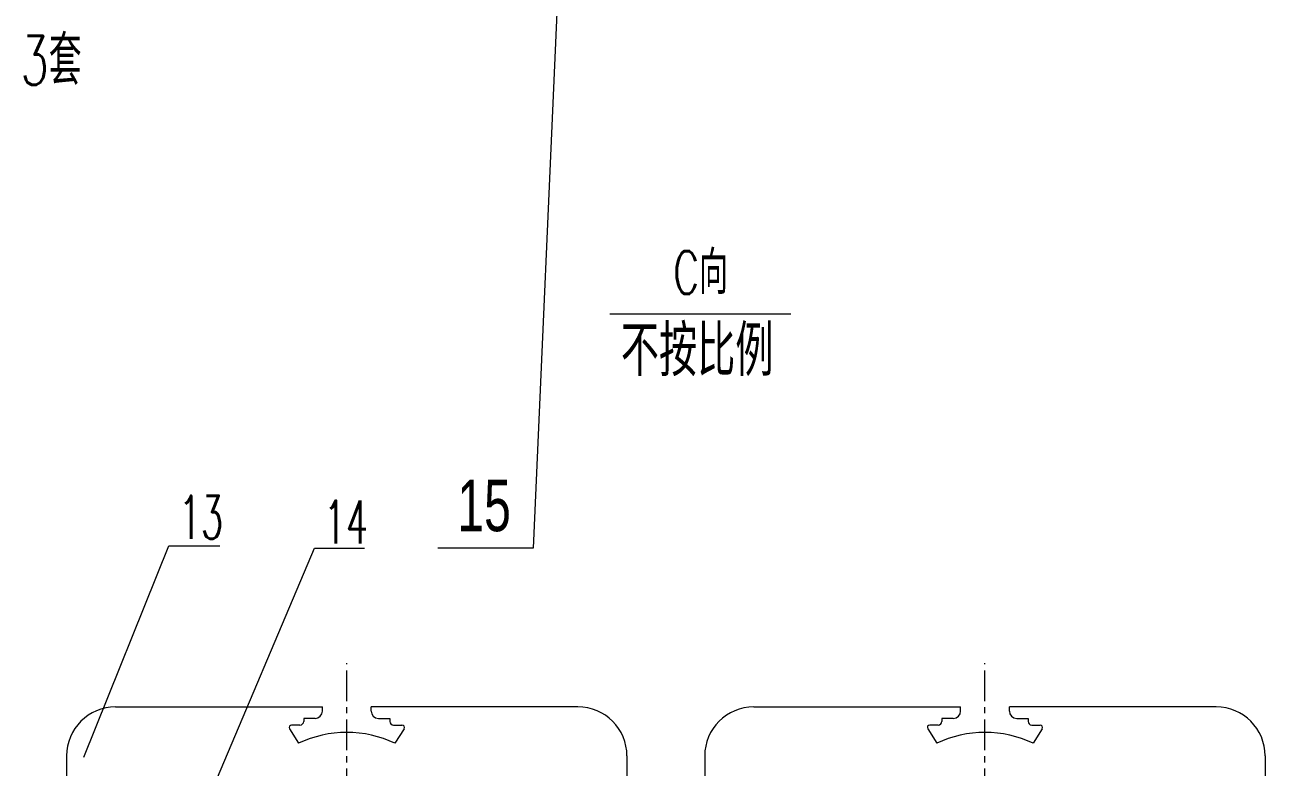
# Model space of a CAD drawing. Header units: millimetres. Extents: x 3341 to 3935, y 1079 to 1499.
# Drawn here: x 3560.9 to 3662.1, y 1190.1 to 1250.7 of the extents above; entities that cross this region are included whole.
import ezdxf

# ---------------------------------------------------------------- set-up
doc = ezdxf.new("R2010")
doc.units = ezdxf.units.MM
doc.linetypes.add('CENTERX2', pattern=[4, 2.5, -0.5, 0.5, -0.5])
for name, color, linetype, lineweight, true_color in [('1', 1, 'Continuous', 18, 0xff0000), ('2', 2, 'Continuous', 18, 0xffff00), ('3', 3, 'CENTERX2', 18, 0x00ff00)]:
    doc.layers.add(name, color=color, linetype=linetype, lineweight=lineweight, true_color=true_color)
doc.styles.add('HZ', font='txt.shx', dxfattribs={"width": 0.67, "bigfont": 'hztxt.shx'})
doc.styles.get("Standard").update_dxf_attribs({"font": 'arial.ttf'})
doc.styles.add('STYLE1', font='txt.shx', dxfattribs={"width": 0.67, "bigfont": 'hztxt.shx'})
doc.styles.add('ZH', font='txt.shx', dxfattribs={"width": 0.75, "bigfont": 'hztxt.shx'})

msp = doc.modelspace()

# ---------------------------------------------------------------- linework, layer by layer
at = {"layer": '1'}
for p, q in [((3568.34536, 1195.03869), (3585.20723, 1195.03869)), ((3585.20723, 1194.6955), (3585.20723, 1195.03869)), ((3606.04271, 1195.03869), (3589.18083, 1195.03869)), ((3589.18083, 1194.6955), (3589.18083, 1195.03869)), ((3620.38325, 1195.03869), (3637.24513, 1195.03869)), ((3637.24513, 1194.6955), (3637.24513, 1195.03869)), ((3658.0806, 1195.03869), (3641.21872, 1195.03869)), ((3641.21872, 1194.6955), (3641.21872, 1195.03869)), ((3583.38112, 1193.55735), (3582.69556, 1193.55735)), ((3584.60723, 1194.0955), (3583.68112, 1194.0955)), ((3583.68112, 1194.0955), (3583.68112, 1193.85735)), ((3589.78083, 1194.0955), (3590.70695, 1194.0955)), ((3590.70695, 1194.0955), (3590.70695, 1193.85735)), ((3591.00695, 1193.55735), (3591.69251, 1193.55735)), ((3635.41901, 1193.55735), (3634.73345, 1193.55735)), ((3636.64513, 1194.0955), (3635.71901, 1194.0955)), ((3635.71901, 1194.0955), (3635.71901, 1193.85735)), ((3641.81872, 1194.0955), (3642.74484, 1194.0955)), ((3642.74484, 1194.0955), (3642.74484, 1193.85735)), ((3643.04484, 1193.55735), (3643.7304, 1193.55735)), ((3582.526, 1193.25128), (3583.26047, 1192.0772)), ((3591.86206, 1193.25128), (3591.1276, 1192.0772)), ((3634.5639, 1193.25128), (3635.29836, 1192.0772)), ((3643.89995, 1193.25128), (3643.16549, 1192.0772)), ((3564.34536, 1191.03869), (3564.34536, 1125.78792)), ((3610.04271, 1191.03869), (3610.04271, 1125.78792)), ((3616.38325, 1191.03869), (3616.38325, 1125.78792)), ((3662.0806, 1191.03869), (3662.0806, 1125.78792))]:
    msp.add_line(p, q, dxfattribs=at)
for centre, radius, start, end in [((3568.34536, 1191.03869), 4, 90, 180), ((3584.60723, 1194.6955), 0.6, 270, 0), ((3589.78083, 1194.6955), 0.6, 180, 270), ((3606.04271, 1191.03869), 4, 0, 90), ((3620.38325, 1191.03869), 4, 90, 180), ((3636.64513, 1194.6955), 0.6, 270, 0), ((3641.81872, 1194.6955), 0.6, 180, 270), ((3658.0806, 1191.03869), 4, 0, 90), ((3582.69556, 1193.35735), 0.2, 90, 212.0286773), ((3583.38112, 1193.85735), 0.3, 270, 0), ((3591.00695, 1193.85735), 0.3, 180, 270), ((3591.69251, 1193.35735), 0.2, 327.9713227, 90), ((3634.73345, 1193.35735), 0.2, 90, 212.0286773), ((3635.41901, 1193.85735), 0.3, 270, 0), ((3643.04484, 1193.85735), 0.3, 180, 270), ((3643.7304, 1193.35735), 0.2, 327.9713227, 90), ((3587.17962, 1183.74075), 9.21174, 89.9103488, 115.1792525), ((3587.20845, 1183.74075), 9.21174, 64.8207475, 90.0896512), ((3639.21751, 1183.74075), 9.21174, 89.9103488, 115.1792525), ((3639.24634, 1183.74075), 9.21174, 64.8207475, 90.0896512)]:
    msp.add_arc(centre, radius, start, end, dxfattribs=at)
at = {"layer": '2', "ltscale": 0.5}
for p, q in [((3606.7331, 1305.32414), (3602.38327, 1207.97824)), ((3602.38327, 1207.97824), (3594.62084, 1207.97824))]:
    msp.add_line(p, q, dxfattribs=at)
at = {"layer": '2'}
for p, q in [((3608.65786, 1227.1073), (3623.4018, 1227.1073)), ((3565.76401, 1190.94938), (3572.67646, 1208.17613)), ((3572.67646, 1208.17613), (3576.84387, 1208.17613)), ((3575.6899, 1186.9929), (3584.55965, 1207.99266)), ((3584.55965, 1207.99266), (3588.6319, 1207.99266))]:
    msp.add_line(p, q, dxfattribs=at)
at = {"layer": '3'}
for p, q in [((3587.19403, 1119.51444), (3587.19403, 1198.59469)), ((3639.23193, 1119.51444), (3639.23193, 1198.59469))]:
    msp.add_line(p, q, dxfattribs=at)

# ---------------------------------------------------------------- texts
at = {"layer": '2'}
for s, insert, char_height, width, attachment_point, style in [('3套', (3560.59917, 1245.76448), 4, 48.6898571, 7, 'HZ'), ('\\T1;C向', (3613.81243, 1232.21492), 3.5, 35.254, 1, 'HZ'), ('\\T1;不按比例', (3609.54372, 1222.00478), 4.1472, 18.74016, 7, 'ZH'), ('\\T1;{\\W0.6;13}', (3573.51022, 1208.75369), 3.5, 6, 7, 'STYLE1'), ('\\T1;{\\W0.6;14}', (3585.32729, 1208.36685), 3.5, 6, 7, 'STYLE1')]:
    msp.add_mtext(s, dxfattribs=dict(at, insert=insert, char_height=char_height, width=width, attachment_point=attachment_point, style=style))
at = {"layer": '2', "ltscale": 0.5, "insert": (3596.20306, 1209.30773), "char_height": 4.2, "width": 8.04, "attachment_point": 7}
msp.add_mtext('\\W0.67;15', dxfattribs=at)

doc.saveas('drawing.dxf')
